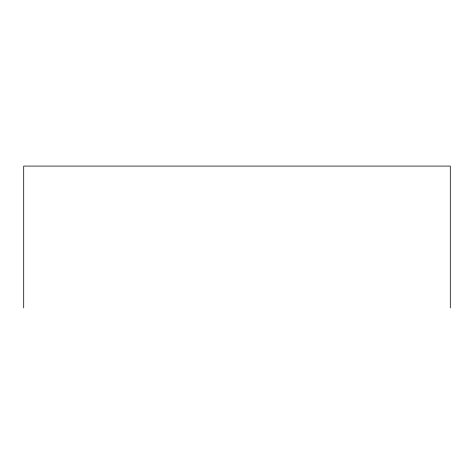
<?xml version="1.0" encoding="UTF-8"?>
<svg xmlns="http://www.w3.org/2000/svg" width="474" height="474" viewBox="0 0 474 474"><rect width="100%" height="100%" fill="white"/><g stroke="black" fill="none" stroke-linecap="round" stroke-linejoin="round"><path stroke-width="0.71" d="M450.3 307.91L450.3 166.09L23.7 166.09L23.7 307.91"/></g></svg>
